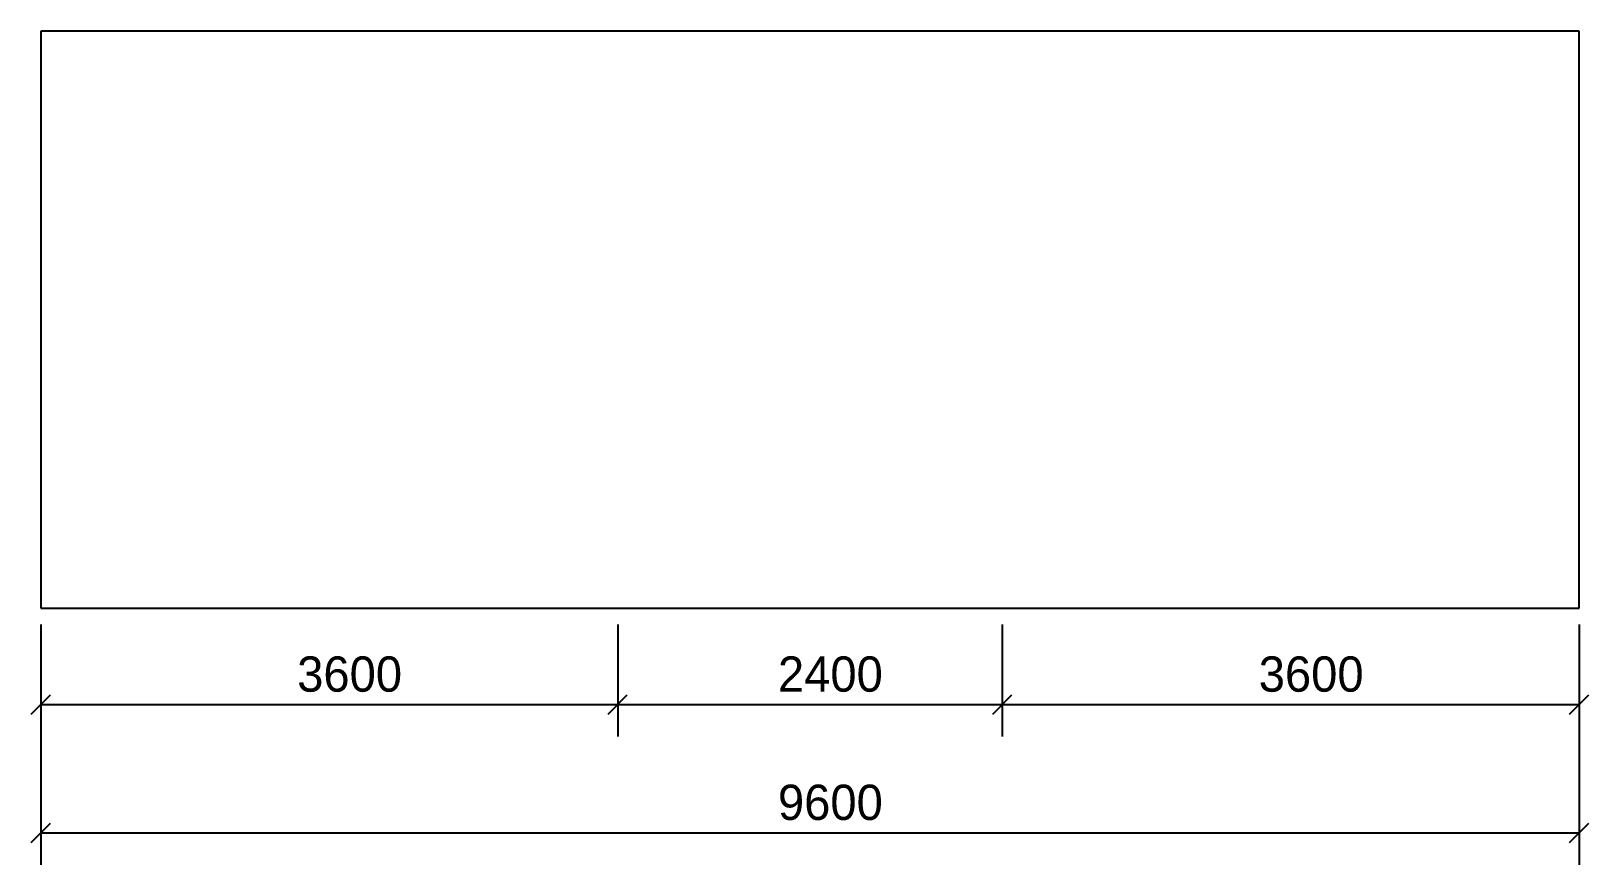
# Model space of a CAD drawing. Header units: millimetres. Extents: x -60 to 9660, y -1600 to 3600.
import ezdxf

# ---------------------------------------------------------------- set-up
doc = ezdxf.new("R2010")
doc.units = ezdxf.units.MM
doc.layers.add('A-DIMS', color=2, linetype='Continuous')
doc.layers.add('A-WALL', color=4, linetype='Continuous')

msp = doc.modelspace()

# ---------------------------------------------------------------- linework, layer by layer
at = {"layer": 'A-DIMS'}
for p, q in [((0, -100), (0, -800)), ((0, -100), (0, -1600)), ((3600, -100), (3600, -800)), ((3600, -100), (3600, -800)), ((6000, -100), (6000, -800)), ((6000, -100), (6000, -800)), ((9600, -100), (9600, -800)), ((9600, -100), (9600, -1600)), ((-60, -660), (60, -540)), ((3540, -660), (3660, -540)), ((3540, -660), (3660, -540)), ((5940, -660), (6060, -540)), ((5940, -660), (6060, -540)), ((9540, -660), (9660, -540)), ((0, -600), (3600, -600)), ((3600, -600), (6000, -600)), ((6000, -600), (9600, -600)), ((-60, -1460), (60, -1340)), ((9540, -1460), (9660, -1340)), ((0, -1400), (9600, -1400))]:
    msp.add_line(p, q, dxfattribs=at)
at = {"layer": 'A-WALL'}
for p, q in [((9600, 3600), (0, 3600)), ((0, 3600), (0, 0)), ((9600, 0), (9600, 3600)), ((0, 0), (9600, 0))]:
    msp.add_line(p, q, dxfattribs=at)

# ---------------------------------------------------------------- texts
at = {"layer": 'A-DIMS'}
for s, p in [('3600', (1600, -520)), ('2400', (4600, -520)), ('3600', (7600, -520)), ('9600', (4600, -1320))]:
    msp.add_text(s, height=220, dxfattribs=at).set_placement(p)

doc.saveas('drawing.dxf')
